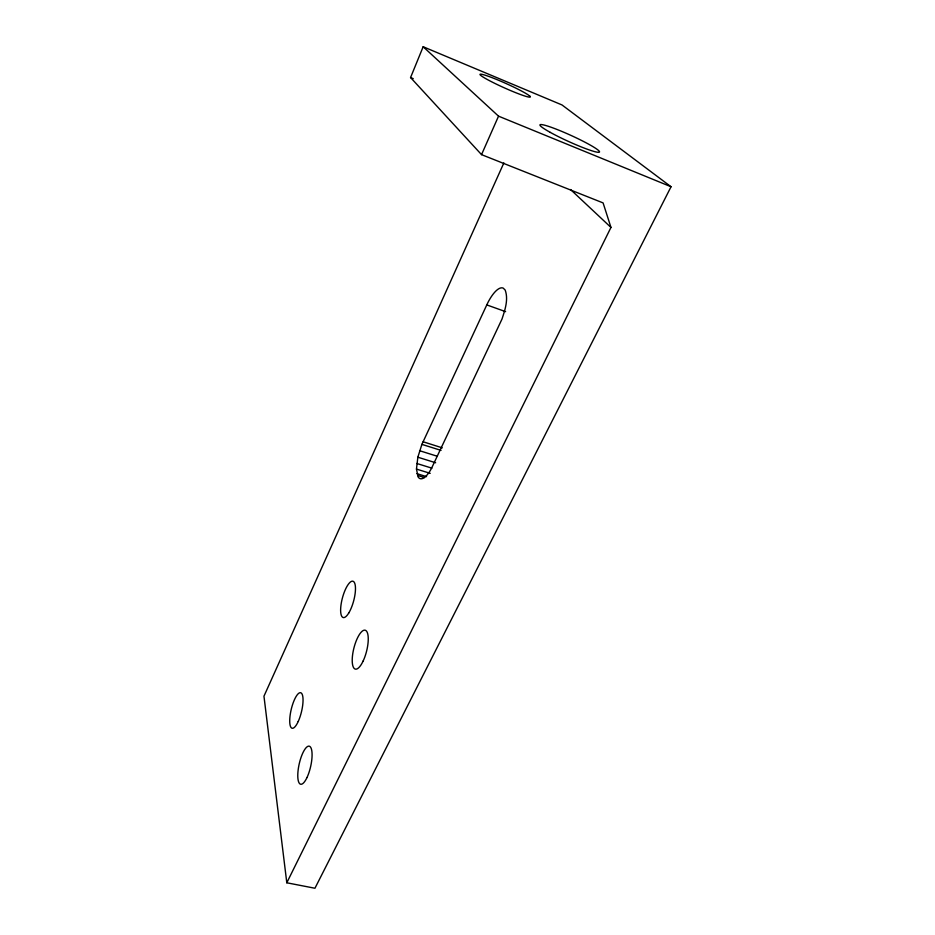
<?xml version="1.0" encoding="UTF-8"?>
<svg xmlns="http://www.w3.org/2000/svg" width="935" height="935" viewBox="0 0 935 935"><rect width="100%" height="100%" fill="white"/><g stroke="black" fill="none" stroke-linecap="round" stroke-linejoin="round"><path stroke-width="1.4" d="M416.461 469.089L417.851 457.215L421.895 444.37L487.439 303.501A28.143 9.724 -69.9 0 1 503.229 288.132L505.192 290.095C508.605 299.644 504.97 309.976 501.966 319.151L431.409 468.54A26.519 8.929 -72.5 0 1 418.109 476.92L416.461 469.089L430.217 473.332M286.8 882.78L610.964 227.427L603.087 202.907L481.537 154.637L410.57 77.547L423.158 46.75L562.005 104.954L671.038 186.743L314.943 888.25L286.8 882.78L263.962 696.201L503.871 162.924M481.537 154.637L498.53 116.162L423.158 46.75M416.905 473.671L426.57 476.64M417.571 475.459L424.49 477.575M416.788 463.479L431.876 468.154M417.851 457.215L435.652 462.755M419.593 450.705L437.37 456.28M421.895 444.37L441.051 450.401M423.123 441.776L442.278 447.842M486.819 304.927L505.625 311.659M410.57 77.547L413.247 78.645M498.53 116.162L671.038 186.743M570.549 189.524L610.964 227.427M529.97 96.293L528.053 94.809A27.606 2.326 24.2 0 0 485.931 75.454A27.606 2.326 24.2 0 0 498.472 85.143A27.606 2.326 24.2 0 0 529.97 96.293M298.218 721.481A18.256 5.259 -76.5 0 0 301.023 692.87A18.256 5.259 -76.5 0 0 289.92 717.098A18.256 5.259 -76.5 0 0 298.218 721.481M306.984 777.558A19.506 5.867 -77.3 0 0 309.824 746.434A19.506 5.867 -77.3 0 0 297.973 771.609A19.506 5.867 -77.3 0 0 306.984 777.558M348.743 613.021A18.805 5.809 -75 0 0 354.12 582.108A18.805 5.809 -75 0 0 341.298 603.052A18.805 5.809 -75 0 0 348.743 613.021M363.154 660.998A20.067 6.533 -75.8 0 0 365.258 630.237A20.067 6.533 -75.8 0 0 352.308 657.749A20.067 6.533 -75.8 0 0 363.154 660.998M550.306 132.396A32.69 3.261 24.5 0 0 598.996 152.276A32.69 3.261 24.5 0 0 559.925 130.631A32.69 3.261 24.5 0 0 550.306 132.396"/></g></svg>
